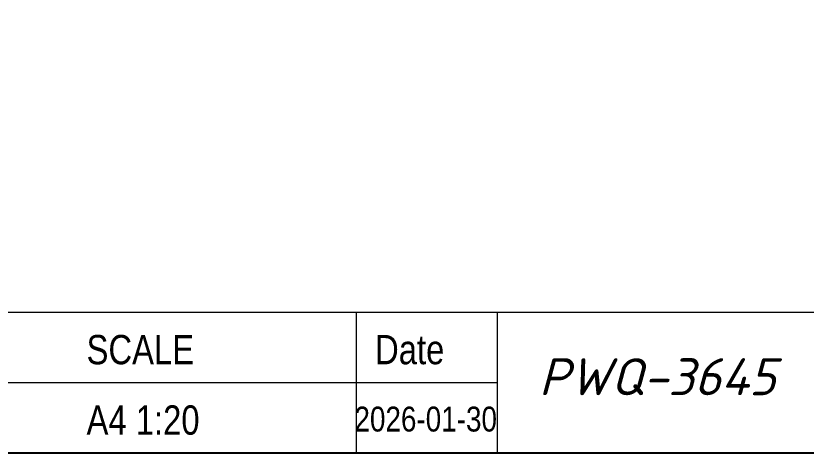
# Model space of a CAD drawing. Header units: millimetres. Extents: x 0 to 182016, y 11 to 3710.
# Drawn here: x 31489 to 32611, y 11 to 632 of the extents above; entities that cross this region are included whole.
import ezdxf

# ---------------------------------------------------------------- set-up
doc = ezdxf.new("R2010")
doc.units = ezdxf.units.MM
doc.styles.add('ROMANS', font='stylu.ttf', dxfattribs={"oblique": 15})
doc.styles.get("Standard").update_dxf_attribs({"font": 'arial.ttf'})

# ---------------------------------------------------------------- blocks, each defined once
blk = doc.blocks.new('Užsakymo nr')
at = {"color": 0, "lineweight": 0, "insert": (5198.7, 20217.8), "char_height": 52.538, "width": 1187.405, "attachment_point": 1, "style": 'ROMANS'}
blk.add_mtext('{\\fISOCPEUR|b0|i0|c0|p34;\\C256;PWQ-3645}', dxfattribs=at)
blk = doc.blocks.new('Date')
at = {"lineweight": 0, "width": 0.8}
blk.add_text('2026-01-30', height=35.38, dxfattribs=at).set_placement((4937.1, 20113.7))

msp = doc.modelspace()

# ---------------------------------------------------------------- linework, layer by layer
at = {"lineweight": 0}
for p, q in [((35145.8230452, 210.9357406), (31445.3627608, 210.9357406)), ((31972.3043979, 210.9357406), (31972.3043979, 10.9108603)), ((32172.3292782, 210.9357406), (32172.3292782, 10.9108603)), ((32172.3292782, 110.9233004), (31445.3627608, 110.9233004))]:
    msp.add_line(p, q, dxfattribs=at)
msp.add_lwpolyline([(35145.8230452, 3710.4502728), (35145.8230452, 10.9108603), (29646.5077023, 10.9108603), (29646.5077023, 3710.4502728)], close=True)

# ---------------------------------------------------------------- block references
at = {"color": 1}
for name in ['Užsakymo nr', 'Date']:
    msp.add_blockref(name, (27032.7139563, -20072.0125467), dxfattribs=at)

# ---------------------------------------------------------------- texts
at = {"lineweight": 0, "width": 0.8}
for s, p in [('SCALE', (31589.7043227, 137.2134153)), ('Date', (31999.0956997, 137.2134153)), ('A4 1:20', (31589.7043227, 37.2009752))]:
    msp.add_text(s, height=41.62239482, dxfattribs=at).set_placement(p)

doc.saveas('drawing.dxf')
